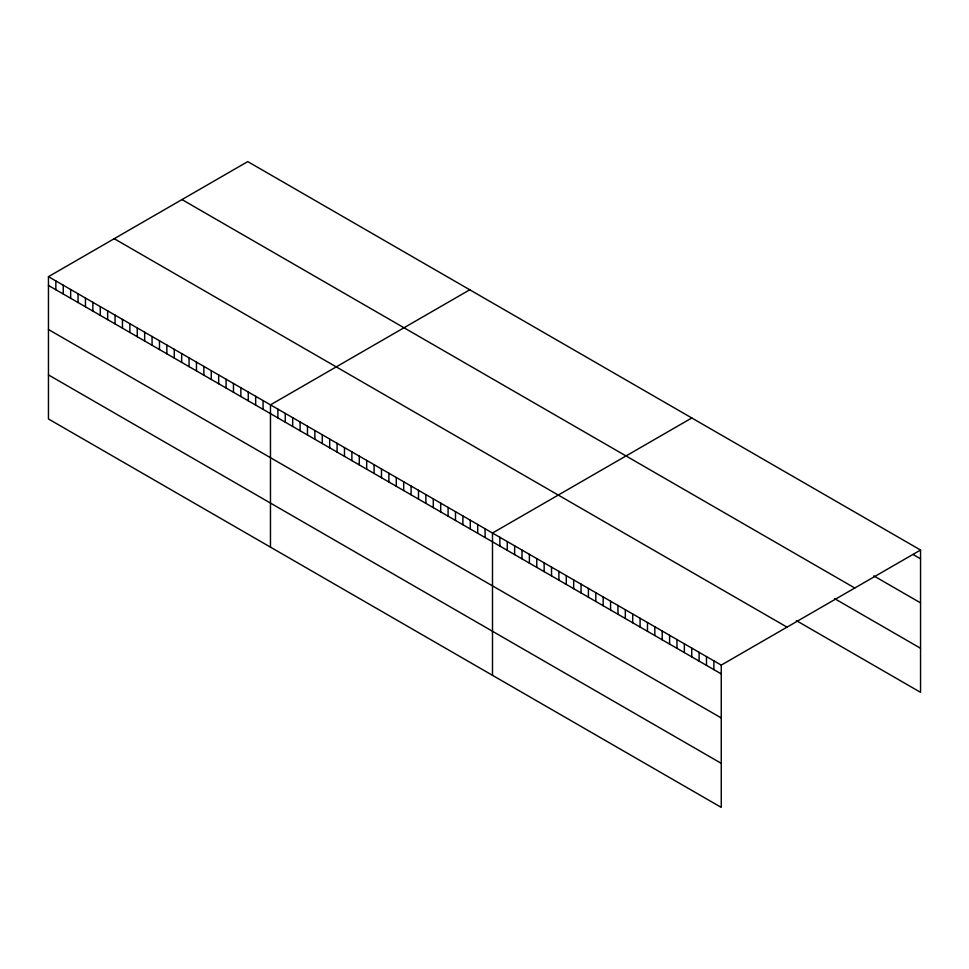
<?xml version="1.0" encoding="UTF-8"?>
<svg xmlns="http://www.w3.org/2000/svg" width="969" height="969" viewBox="0 0 969 969"><rect width="100%" height="100%" fill="white"/><g stroke="black" fill="none" stroke-linecap="round" stroke-linejoin="round"><path stroke-width="1.45" d="M48.45 276.674L721.251 665.109L721.251 807.395L48.45 418.959L48.45 276.674L247.749 161.605L920.55 550.041L920.55 692.326L796.336 620.608M469.771 289.792L270.472 404.86L270.472 547.146M691.793 417.978L492.494 533.035L492.494 675.32M721.251 665.109L920.55 550.041M913.173 554.559L920.55 558.822M873.82 575.901L920.55 602.875M181.978 199.578L854.779 588.013M834.466 598.563L920.55 648.273M114.221 238.701L787.022 627.137M48.45 285.443L721.251 673.891M48.45 329.508L721.251 717.944M48.45 374.894L721.251 763.342M713.874 660.846L713.874 669.627M706.486 656.582L706.486 665.364M699.109 652.331L699.109 661.1M691.733 648.067L691.733 656.849M684.356 643.804L684.356 652.585M676.98 639.552L676.98 648.322M669.591 635.289L669.591 644.07M662.215 631.025L662.215 639.806M654.838 626.761L654.838 635.543M647.462 622.51L647.462 631.279M640.085 618.246L640.085 627.028M632.696 613.983L632.696 622.764M625.32 609.731L625.32 618.501M617.943 605.468L617.943 614.237M610.567 601.204L610.567 609.986M603.178 596.94L603.178 605.722M595.802 592.689L595.802 601.458M588.425 588.425L588.425 597.207M581.049 584.162L581.049 592.943M573.672 579.898L573.672 588.68M566.284 575.647L566.284 584.416M558.907 571.383L558.907 580.165M551.531 567.119L551.531 575.901M544.154 562.868L544.154 571.637M536.778 558.604L536.778 567.374M529.389 554.341L529.389 563.122M522.012 550.077L522.012 558.859M514.636 545.826L514.636 554.595M507.259 541.562L507.259 550.344M499.871 537.298L499.871 546.08M485.094 528.771L485.094 537.541M477.693 524.495L477.693 533.277M470.292 520.22L470.292 529.001M462.891 515.944L462.891 524.726M455.491 511.68L455.491 520.45M448.09 507.405L448.09 516.186M440.689 503.129L440.689 511.911M433.288 498.853L433.288 507.635M425.888 494.59L425.888 503.359M418.487 490.314L418.487 499.096M411.086 486.038L411.086 494.82M403.685 481.763L403.685 490.544M396.285 477.499L396.285 486.268M388.884 473.223L388.884 481.993M381.483 468.948L381.483 477.729M374.082 464.672L374.082 473.453M366.682 460.408L366.682 469.178M359.281 456.133L359.281 464.902M351.88 451.857L351.88 460.638M344.479 447.581L344.479 456.363M337.079 443.305L337.079 452.087M329.678 439.042L329.678 447.811M322.277 434.766L322.277 443.548M314.877 430.49L314.877 439.272M307.476 426.215L307.476 434.996M300.075 421.951L300.075 430.721M292.674 417.675L292.674 426.457M285.274 413.4L285.274 422.181M277.873 409.124L277.873 417.905M263.071 400.585L263.071 409.366M255.671 396.309L255.671 405.09M248.27 392.033L248.27 400.815M240.869 387.77L240.869 396.539M233.468 383.494L233.468 392.275M226.068 379.218L226.068 388M218.667 374.942L218.667 383.724M211.266 370.679L211.266 379.448M203.865 366.403L203.865 375.173M196.465 362.127L196.465 370.909M189.064 357.852L189.064 366.633M181.663 353.588L181.663 362.358M174.263 349.312L174.263 358.082M166.862 345.037L166.862 353.818M159.461 340.761L159.461 349.543M152.06 336.485L152.06 345.267M144.66 332.222L144.66 340.991M137.259 327.946L137.259 336.727M129.858 323.67L129.858 332.452M122.457 319.395L122.457 328.176M115.057 315.131L115.057 323.9M107.656 310.855L107.656 319.637M100.255 306.579L100.255 315.361M92.854 302.304L92.854 311.085M85.454 298.04L85.454 306.81M78.053 293.764L78.053 302.546M70.652 289.489L70.652 298.27M63.251 285.213L63.251 293.995M55.851 280.949L55.851 289.719"/></g></svg>
